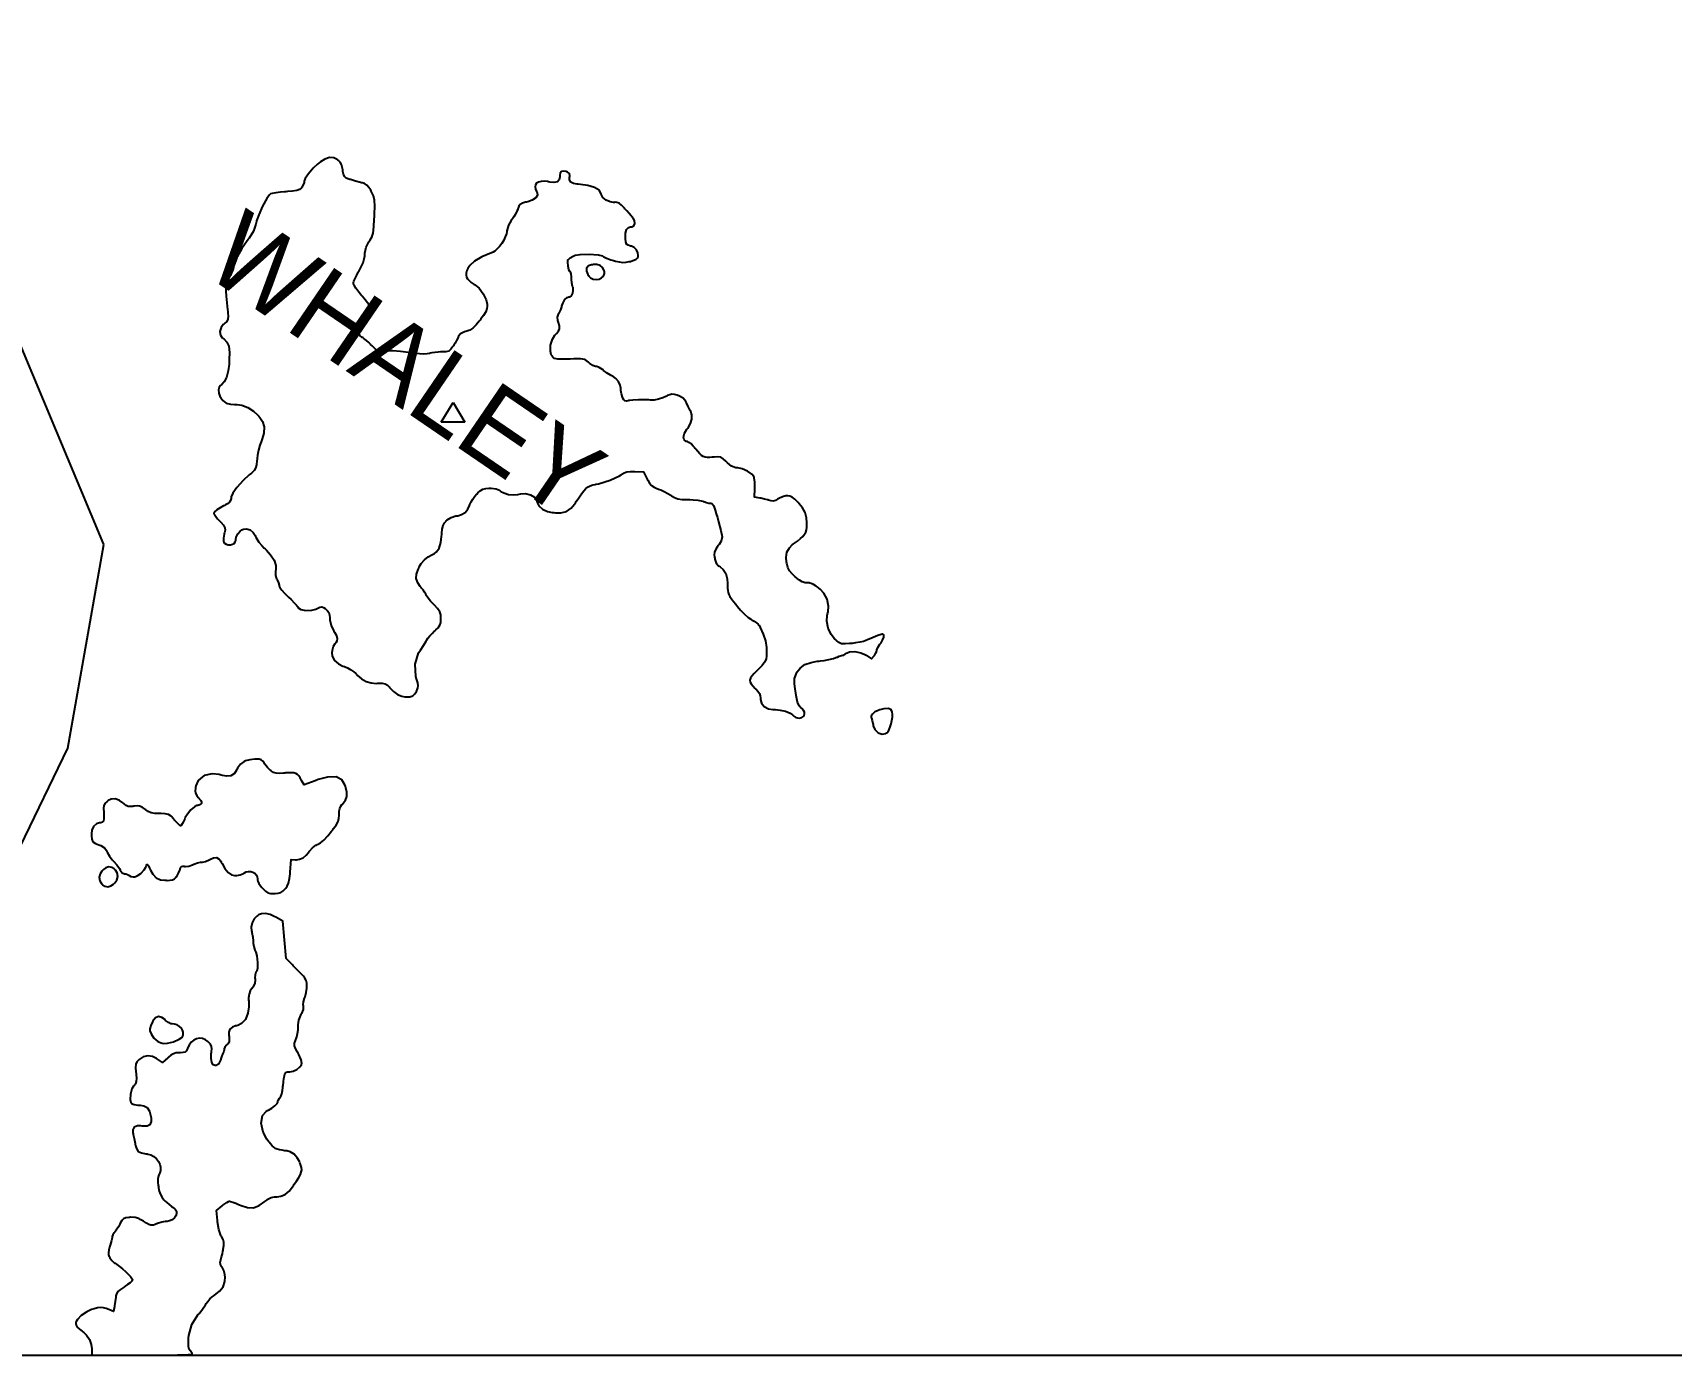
# Model space of a CAD drawing. Extents: x 0 to 24000, y 0 to 24000.
# Drawn here: x 10488 to 14907, y 0 to 3566 of the extents above; entities that cross this region are included whole.
import ezdxf

# ---------------------------------------------------------------- set-up
doc = ezdxf.new("R2010")
doc.units = 0
for name, color, linetype in [('01A-WaterbodyTidal', 7, 'Continuous'), ('01B-LandmassTidal', 7, 'Continuous'), ('06B-FeaturesSummit', 7, 'Continuous'), ('07-BoundaryRegional', 7, 'Continuous'), ('xx-NamesAreaXXX', 7, 'Continuous')]:
    doc.layers.add(name, color=color, linetype=linetype)

msp = doc.modelspace()

# ---------------------------------------------------------------- linework, layer by layer
at = {"layer": '01A-WaterbodyTidal'}
msp.add_lwpolyline([(0, 0), (24000, 0), (24000, 24000), (0, 24000)], close=True, dxfattribs=at)
at = {"layer": '01B-LandmassTidal'}
for points in [[(11260.6, 3214.6), (11256.5, 3211.3), (11244.9, 3200.2), (11231.9, 3185.7), (11223.1, 3172.8), (11219.9, 3165.7), (11219.9, 3163.3), (11219.9, 3161.5), (11217.8, 3156), (11213.8, 3148.9), (11212.8, 3147.6), (11211.7, 3146.3), (11207.7, 3143), (11200.6, 3140.1), (11189.1, 3138.3), (11175.1, 3137.3), (11170.5, 3137), (11167, 3136.8), (11156.4, 3135.9), (11143.8, 3134.3), (11134.2, 3132.4), (11129.8, 3131), (11128.9, 3130.4), (11126.3, 3128.6), (11119.3, 3118.8), (11108, 3098.5), (11097.6, 3075), (11092.1, 3059), (11090.9, 3053.5), (11090.1, 3049.8), (11083.2, 3031.1), (11071.9, 3012), (11069, 3008.1), (11064.7, 3002.1), (11052.4, 2983.8), (11039.3, 2961.9), (11031.2, 2945.1), (11029, 2937.6), (11029.7, 2936.3), (11030, 2935.8), (11029.6, 2933), (11027.8, 2926.8), (11024.4, 2918.5), (11021.1, 2911.5), (11020, 2909.3), (11018.8, 2907.2), (11015.6, 2901), (11012.4, 2893.9), (11010.3, 2887), (11009.3, 2879), (11009.3, 2868.8), (11010.1, 2855.3), (11011.9, 2837.5), (11013.8, 2819.9), (11014.4, 2814), (11014.8, 2810.8), (11015.4, 2801.4), (11014.6, 2793.4), (11011.3, 2787.5), (11006.4, 2782.6), (11004.7, 2781), (11002.2, 2778.8), (10996.1, 2770.7), (10992.7, 2760.2), (10994.5, 2750.3), (10999.4, 2743.2), (11001.5, 2741.5), (11004.3, 2739.3), (11011.6, 2731.7), (11017.1, 2720.2), (11018.9, 2703.5), (11018.4, 2684.6), (11018, 2678.3), (11017.6, 2672.2), (11015.4, 2653.8), (11011.2, 2636.4), (11004.9, 2624.3), (10998.2, 2617.4), (10995.7, 2615.6), (10994.2, 2614.6), (10990.7, 2610.1), (10988.8, 2602.9), (10990.1, 2594.1), (10993.2, 2586), (10994.5, 2583.5), (10995.8, 2580.9), (11001.2, 2573.7), (11009.9, 2567.3), (11021.2, 2563.8), (11032, 2563), (11035.6, 2563.1), (11039.7, 2563.2), (11051.9, 2561.5), (11068.1, 2555.5), (11083.7, 2545.5), (11094.7, 2535.5), (11098, 2531.7), (11100.8, 2528.4), (11108, 2517.3), (11112.5, 2502.7), (11111.4, 2486.1), (11107, 2470.5), (11105, 2465.5), (11103.9, 2462.6), (11101, 2453.8), (11097.5, 2440.3), (11094.8, 2426.8), (11093.5, 2417.9), (11093.3, 2414.9), (11092.9, 2411.4), (11091.7, 2401), (11089.3, 2391.8), (11085, 2385.1), (11079.8, 2380), (11078, 2378.4), (11072.1, 2373.5), (11055.3, 2358), (11038.4, 2339.7), (11027.7, 2324), (11023.5, 2314.4), (11023.1, 2311), (11023, 2309.5), (11021.8, 2304.9), (11018.9, 2300), (11013.7, 2295.8), (11007.8, 2292.4), (11005.8, 2291.4), (11002.7, 2289.9), (10993.5, 2284.9), (10984.4, 2279), (10978.7, 2273.8), (10976.8, 2270.5), (10976.8, 2269.4), (10976.8, 2268.8), (10978.1, 2266.6), (10981.7, 2261.7), (10986.9, 2255.3), (10991.6, 2250), (10993.3, 2248.3), (10995.6, 2245.8), (11002.3, 2238), (11006.6, 2231), (11007.1, 2224.4), (11005.4, 2217.6), (11004.7, 2215.4), (11004.1, 2213.3), (11002.3, 2202.8), (11002.4, 2194.7), (11002.7, 2193.8), (11003.2, 2192.6), (11005.7, 2189.3), (11010.1, 2186.4), (11015.5, 2185), (11021.2, 2185), (11026.6, 2186.4), (11031.2, 2189), (11034.5, 2192.8), (11035.6, 2196.5), (11035.6, 2197.7), (11035.6, 2199.8), (11037.1, 2205.9), (11041.3, 2214.2), (11047.2, 2221.5), (11052.2, 2225.5), (11054.1, 2226.3), (11056.4, 2227.4), (11064.5, 2228.4), (11074.5, 2225.6), (11083.1, 2218.5), (11088, 2210.4), (11088.9, 2207.5), (11089.5, 2205.8), (11092.3, 2200.8), (11098.2, 2192.3), (11106, 2183.2), (11112.5, 2176.3), (11114.8, 2174.2), (11118.8, 2170.5), (11129.7, 2158.4), (11139.2, 2143.6), (11143.6, 2129.1), (11143.7, 2117.8), (11143, 2114.2), (11142.7, 2112.1), (11142.8, 2102.1), (11145.9, 2093.1), (11147, 2091.5), (11147.8, 2090.2), (11151.4, 2082.6), (11153.2, 2076.6), (11153.2, 2074.6), (11153.2, 2073.5), (11155, 2070), (11159.9, 2063.1), (11167.1, 2054.8), (11173.7, 2048.1), (11176, 2046), (11178.3, 2043.8), (11185.1, 2037.2), (11193.3, 2028.9), (11199.6, 2022), (11202.4, 2018.5), (11203, 2017.4), (11204.2, 2015.3), (11211.2, 2011), (11225, 2008), (11240.7, 2008.6), (11251.8, 2011.4), (11255.2, 2013.1), (11257, 2014), (11262.5, 2016.6), (11267.6, 2017.6), (11272.3, 2016.1), (11276.8, 2013), (11278.3, 2011.9), (11279.7, 2010.9), (11283.4, 2007.4), (11286.7, 2002.2), (11288.7, 1995.2), (11289.5, 1988), (11289.7, 1985.6), (11289.9, 1982.8), (11293.2, 1967.9), (11299.2, 1954.2), (11300.6, 1951.9), (11302.4, 1949.2), (11307, 1940.5), (11309.6, 1932.1), (11308.5, 1925.3), (11305.2, 1920.4), (11303.8, 1919), (11302.9, 1918.2), (11298.8, 1910.5), (11295.9, 1900.3), (11295.6, 1898.2), (11295.1, 1894.9), (11296.1, 1884.7), (11301.9, 1873.2), (11312.8, 1863.8), (11324.7, 1858), (11328.9, 1856.7), (11331.1, 1855.9), (11337.5, 1852.9), (11346.3, 1847.9), (11354.5, 1842.2), (11359.8, 1837.9), (11361.4, 1836.3), (11364.5, 1833), (11374.6, 1823.9), (11387.1, 1816.3), (11401.1, 1812.5), (11414, 1811.5), (11418.3, 1811.6), (11421.3, 1811.7), (11430.7, 1811.7), (11438.8, 1810.3), (11444.8, 1806.7), (11449.4, 1801.9), (11450.8, 1800.2), (11453.2, 1797.3), (11461.4, 1789.4), (11472.2, 1781.8), (11483.4, 1777.1), (11492.1, 1775.3), (11495.1, 1775.1), (11497.7, 1775), (11505.6, 1775.5), (11513, 1777.8), (11518.6, 1783), (11522.9, 1789.7), (11524.1, 1792), (11524.9, 1793.7), (11527.1, 1799), (11528.1, 1805.2), (11526.8, 1812.7), (11524.2, 1821), (11523.3, 1823.7), (11521.2, 1830.4), (11519.2, 1863.4), (11528.7, 1893.4), (11532.3, 1898.6), (11533.8, 1900.8), (11542, 1913.3), (11549.1, 1925.1), (11550, 1926.8), (11550.7, 1928.4), (11553.8, 1932.9), (11559.4, 1940), (11566, 1947.2), (11571, 1952), (11572.7, 1953.5), (11575, 1955.4), (11581.6, 1961.5), (11586.5, 1968.1), (11588.7, 1975.4), (11589.2, 1983.1), (11589.2, 1985.6), (11589.2, 1988.2), (11588.6, 1996), (11585.9, 2004.2), (11579.9, 2012.9), (11571.9, 2021.9), (11569.2, 2024.8), (11567.2, 2026.9), (11561.4, 2033.4), (11555.1, 2040.9), (11550.7, 2046.5), (11549.2, 2048.8), (11549.2, 2049.5), (11549.2, 2050.3), (11548.1, 2052.4), (11545.1, 2057.2), (11540.8, 2063.3), (11536.8, 2068.3), (11535.5, 2069.9), (11533, 2072.9), (11526.4, 2082.5), (11522.4, 2093.8), (11523.5, 2106.1), (11527.5, 2118.2), (11529.2, 2122.1), (11530.6, 2125.3), (11535.9, 2134.4), (11544.5, 2144.7), (11555.1, 2153), (11564.7, 2158.3), (11568, 2159.7), (11570.6, 2160.8), (11577.5, 2165.9), (11584.1, 2175.9), (11588.5, 2191.2), (11590.7, 2207.5), (11591.1, 2213), (11591.4, 2216.7), (11592.7, 2227.6), (11595, 2237.4), (11598.7, 2244.4), (11602.9, 2249.2), (11604.5, 2250.6), (11606.1, 2252.2), (11616.8, 2258.7), (11629.1, 2262.8), (11631.5, 2263.2), (11634.9, 2263.6), (11644.8, 2266.4), (11654.8, 2272.3), (11662.1, 2281.3), (11666.3, 2290.6), (11667.2, 2293.8), (11667.8, 2295.6), (11670.3, 2300.7), (11674.9, 2308.4), (11680.5, 2316.1), (11684.8, 2321.2), (11686.4, 2322.8), (11688.4, 2324.8), (11694.8, 2330.5), (11702.1, 2334.9), (11710.2, 2337), (11718.5, 2337.6), (11721.3, 2337.7), (11724.7, 2337.8), (11738.1, 2336.3), (11747.4, 2332.2), (11748.7, 2331), (11750.9, 2329.1), (11758.8, 2324.8), (11771.7, 2320.8), (11786, 2319.6), (11796.9, 2320.4), (11800.5, 2321.2), (11804.4, 2322.2), (11816.8, 2323), (11830.6, 2320.2), (11841.1, 2313.2), (11846.6, 2305.3), (11847.5, 2302.4), (11848.5, 2299.2), (11853.5, 2290.3), (11862.8, 2281.4), (11876.1, 2275.3), (11889.3, 2272.3), (11893.8, 2271.8), (11898.5, 2271.3), (11912.8, 2271.4), (11927.9, 2275.1), (11940.5, 2284), (11949.3, 2294.6), (11951.8, 2298.5), (11954, 2301.8), (11960.6, 2311.9), (11968, 2322.5), (11974.3, 2330.6), (11980.2, 2336.6), (11985.9, 2341), (11992, 2344.1), (11998.9, 2346.4), (12005, 2347.9), (12007.1, 2348.3), (12014.3, 2349.7), (12045.3, 2358.9), (12070.5, 2371.1), (12074.9, 2374.1), (12076.9, 2375.5), (12083.1, 2379.1), (12090.9, 2382), (12099.9, 2383.1), (12109.1, 2382.9), (12112.1, 2382.8), (12135.3, 2381.6), (12145.5, 2362), (12146.8, 2359.3), (12151.4, 2351.6), (12157.1, 2344.8), (12164.2, 2340.1), (12171.6, 2337), (12174.1, 2336.1), (12176.2, 2335.4), (12182.3, 2332.9), (12191.6, 2328.5), (12200.9, 2323.4), (12207, 2319.8), (12209, 2318.5), (12211.3, 2316.8), (12218.8, 2312.4), (12227.9, 2309), (12239.5, 2307.4), (12252.4, 2307.1), (12256.8, 2307.1), (12260, 2307.1), (12269.8, 2306.7), (12281.7, 2305.6), (12291, 2304), (12295.6, 2302.7), (12296.8, 2302), (12297.9, 2301.4), (12305.2, 2298.8), (12311.2, 2297.3), (12313.2, 2297.3), (12314.1, 2297.3), (12316.7, 2297.2), (12319.5, 2296.4), (12321.8, 2294.7), (12324, 2291.4), (12326.2, 2286.3), (12328.7, 2278.8), (12331.8, 2268.5), (12334.6, 2258.3), (12335.6, 2254.9), (12337.9, 2247.2), (12344.4, 2223.8), (12347.4, 2206.1), (12344.9, 2194.8), (12339.2, 2185.7), (12337.2, 2182.8), (12335.4, 2180.4), (12330.7, 2172.9), (12327.2, 2165.2), (12326.3, 2158), (12327, 2151.3), (12327.4, 2149.1), (12327.8, 2146.5), (12331.7, 2135.6), (12337.9, 2128.1), (12339.5, 2127.2), (12342.3, 2125.3), (12350, 2118.3), (12357.1, 2107.4), (12361, 2093.7), (12362.2, 2080.6), (12362.2, 2076.2), (12362.3, 2074.2), (12362.4, 2068.3), (12363, 2061.9), (12364, 2056.4), (12365.8, 2051.2), (12368.7, 2045.9), (12372.9, 2039.6), (12378.6, 2032), (12384.3, 2024.9), (12386.2, 2022.5), (12388.8, 2019.1), (12397.1, 2009.2), (12408, 1998), (12418.1, 1989.2), (12424.6, 1984.6), (12426.9, 1983.3), (12428.7, 1982.3), (12434, 1979.2), (12440.2, 1974.9), (12444.9, 1971), (12446.9, 1968.8), (12447.3, 1968), (12450.2, 1962.2), (12458.4, 1944.4), (12464.7, 1925.9), (12467.3, 1908.2), (12467.5, 1892.2), (12467.3, 1886.8), (12467.2, 1884.5), (12466.1, 1877.4), (12462.6, 1869.2), (12455.5, 1860), (12446.2, 1850.4), (12443, 1847.2), (12440.8, 1845.1), (12434.2, 1838.4), (12427.9, 1831.2), (12423.9, 1825.2), (12422.2, 1819.9), (12422.8, 1815), (12425.7, 1809.8), (12430.8, 1804), (12436.1, 1798.8), (12437.9, 1797.1), (12439.5, 1795.5), (12444.1, 1790.5), (12448.1, 1784.4), (12450.2, 1778.1), (12450.8, 1772.6), (12450.8, 1770.8), (12450.8, 1767.7), (12453.4, 1758.3), (12460.9, 1748.8), (12472.5, 1742.7), (12483.9, 1740.6), (12487.7, 1740.6), (12491.8, 1740.6), (12504, 1739.5), (12518.7, 1736.3), (12530.7, 1731.4), (12537.3, 1726.9), (12539.1, 1724.9), (12540.6, 1723.2), (12546.7, 1719.2), (12555.1, 1717.3), (12562.8, 1719.2), (12567.6, 1723.2), (12568.5, 1724.9), (12569, 1726), (12570.1, 1729.4), (12569.8, 1733.5), (12567.1, 1737.9), (12563.2, 1742.4), (12561.8, 1743.7), (12560.1, 1745.4), (12555.5, 1750.9), (12551.2, 1760.7), (12547.4, 1778.9), (12543.7, 1803.1), (12542.6, 1811.2), (12542.3, 1813.4), (12543, 1824.9), (12546.8, 1836.4), (12548.1, 1838.6), (12550.1, 1842.3), (12557.8, 1852.4), (12570.5, 1862), (12587.3, 1868.1), (12604, 1871), (12609.6, 1871.5), (12612.8, 1871.9), (12622.4, 1873.3), (12635.6, 1875.8), (12647.6, 1878.7), (12654.5, 1880.8), (12656.7, 1881.7), (12658.3, 1882.5), (12663.6, 1884.6), (12669.2, 1886.6), (12672.9, 1887.5), (12674.3, 1887.3), (12674.3, 1887.2), (12674.3, 1887.2), (12676.1, 1887.6), (12679.7, 1890.4), (12680.6, 1891.1), (12682.5, 1893.1), (12690.9, 1896.5), (12705.4, 1897.4), (12721.3, 1894.2), (12732.6, 1889.5), (12735.8, 1887.2), (12750.8, 1877.4), (12757.4, 1885.7), (12758.4, 1886.8), (12762.4, 1893.5), (12764.5, 1898.5), (12764.5, 1900.2), (12764.5, 1902.1), (12767.3, 1907.9), (12772.9, 1916.8), (12774.3, 1918.6), (12776, 1920.8), (12780.3, 1928.1), (12783.5, 1936.4), (12783.6, 1942.2), (12781, 1944.5), (12780.2, 1944.5), (12779.1, 1944.5), (12776, 1943.6), (12767.9, 1940.7), (12754.7, 1935.2), (12740, 1928.9), (12735.1, 1926.8), (12733.5, 1926), (12728.4, 1924.5), (12718.6, 1922.3), (12707.1, 1920.4), (12698.1, 1919.3), (12695.1, 1919), (12691.1, 1918.6), (12679.1, 1917.9), (12669.2, 1918.5), (12662, 1921.8), (12655.9, 1926.7), (12653.9, 1928.4), (12650.4, 1931.5), (12641.5, 1942.9), (12633.5, 1960.4), (12630.2, 1979.5), (12630.9, 1994.2), (12632, 1999), (12633.1, 2003.9), (12634.2, 2019.5), (12630.9, 2038.1), (12622.2, 2054.4), (12612, 2065.4), (12608.1, 2068.4), (12606.3, 2069.7), (12600.8, 2073.6), (12593.6, 2077.9), (12587.2, 2080.8), (12583.7, 2082), (12582.6, 2082.1), (12579.9, 2082.1), (12571.8, 2082.9), (12563.4, 2085.2), (12555.8, 2089.4), (12549.6, 2094.4), (12547.7, 2096.2), (12544.8, 2098.7), (12536.5, 2106.7), (12529.5, 2115.2), (12525.1, 2123.8), (12522.5, 2132.2), (12521.8, 2135), (12520.9, 2138.8), (12519.9, 2150.8), (12522.3, 2164.9), (12529, 2177.3), (12536.8, 2185.4), (12539.8, 2187.5), (12542.5, 2189.4), (12550.5, 2195.2), (12558.9, 2201.9), (12565.3, 2207.8), (12570, 2213.4), (12573.1, 2219), (12575, 2225.1), (12576, 2232), (12576.3, 2238), (12576.3, 2240), (12576.3, 2244.6), (12575.4, 2258), (12571.8, 2272), (12564.5, 2284.8), (12555.6, 2295.8), (12552.4, 2299.3), (12550.3, 2301.5), (12543.7, 2308), (12536.6, 2313.4), (12530, 2316.1), (12524.4, 2316.9), (12522.6, 2316.9), (12519.5, 2316.9), (12510.2, 2314.6), (12500.1, 2310.1), (12498.7, 2309.1), (12497, 2307.9), (12491.8, 2304.8), (12485.6, 2303), (12478.9, 2303.6), (12472.5, 2305.5), (12470.5, 2306.3), (12469.7, 2306.6), (12462, 2308.5), (12451.7, 2310.6), (12449.7, 2311), (12434.8, 2313.4), (12435.5, 2335.7), (12435.7, 2338.8), (12435.3, 2354), (12434, 2365.8), (12433.6, 2367.1), (12432.8, 2369.4), (12427.3, 2375.2), (12415.7, 2383.2), (12401.2, 2389.7), (12390.2, 2392.6), (12386.5, 2392.9), (12384.2, 2393), (12373.1, 2397), (12361.7, 2406), (12359.1, 2408.6), (12357.1, 2410.8), (12350.7, 2417.3), (12344, 2421.5), (12335.7, 2422.5), (12325.9, 2421.6), (12322.6, 2421.2), (12320.5, 2421), (12314.1, 2420.5), (12307.3, 2420.4), (12301.6, 2421.1), (12296.7, 2422.8), (12292.1, 2425.8), (12287.3, 2430.3), (12281.9, 2436.5), (12276.8, 2442.6), (12275.2, 2444.7), (12273.9, 2446.4), (12269.7, 2451.3), (12263.6, 2457), (12257.7, 2461.3), (12254.1, 2463.2), (12252.9, 2463.5), (12250.9, 2464), (12245.5, 2467.9), (12243.3, 2475.5), (12246.4, 2486.2), (12252.4, 2496.4), (12254.8, 2499.6), (12257, 2502.5), (12262.2, 2511.9), (12265.8, 2523.8), (12265.5, 2535.5), (12262.9, 2544.6), (12261.5, 2547.4), (12260.7, 2548.9), (12256, 2558.4), (12251.3, 2568.2), (12250.5, 2569.8), (12249.5, 2571.8), (12242.1, 2580.2), (12231, 2586.4), (12228.2, 2587.4), (12225.9, 2588.2), (12218.9, 2590.3), (12212.3, 2591.1), (12206.2, 2589.8), (12200.6, 2587.2), (12198.8, 2586.2), (12196, 2584.7), (12187.4, 2581), (12175.7, 2577.3), (12164.3, 2575.4), (12156.6, 2575), (12154.1, 2575.2), (12150.1, 2575.6), (12138.3, 2576), (12121.8, 2576.1), (12106.9, 2575.3), (12098.4, 2574.3), (12095.7, 2573.7), (12094.1, 2573.3), (12089.4, 2572.6), (12085.1, 2573.3), (12082, 2576.2), (12079.8, 2580.1), (12079.2, 2581.5), (12078.5, 2582.9), (12075.8, 2592.3), (12074.5, 2601.3), (12074.5, 2604.3), (12074.5, 2607.1), (12072.9, 2615.4), (12068.2, 2625.3), (12060.4, 2633.7), (12052.6, 2639.3), (12049.8, 2640.7), (12048, 2641.6), (12037.6, 2648), (12027.7, 2655.1), (12026.3, 2656.4), (12024.7, 2657.7), (12016.2, 2663), (12009.9, 2665.8), (12007.9, 2665.8), (12005.6, 2665.8), (11999, 2668.9), (11989.6, 2674.9), (11987.9, 2676.4), (11986.8, 2677.3), (11983.7, 2679.9), (11979.9, 2682.5), (11976, 2684.3), (11971.4, 2685.5), (11965.5, 2686.1), (11957.9, 2686.3), (11947.8, 2686.2), (11938.1, 2685.9), (11934.9, 2685.8), (11931.7, 2685.7), (11922, 2685.6), (11912.2, 2685.5), (11904.8, 2685.7), (11899.5, 2686.3), (11895.7, 2687.3), (11892.9, 2689), (11890.8, 2691.3), (11889.2, 2693.6), (11888.7, 2694.4), (11886.8, 2697.2), (11884.2, 2707.4), (11884.8, 2723.3), (11889.8, 2739.4), (11896.1, 2750), (11898.9, 2752.8), (11900.7, 2754.8), (11905.9, 2760.9), (11909.1, 2767.8), (11908.8, 2775.8), (11906.5, 2784.2), (11905.5, 2786.9), (11904.6, 2789.4), (11903.3, 2798.6), (11906.2, 2806.6), (11907.5, 2808.5), (11908.3, 2809.8), (11912.2, 2818.2), (11915, 2827), (11915.3, 2828.5), (11915.8, 2830.9), (11918.5, 2837.8), (11923.6, 2846), (11929.9, 2851.8), (11934.5, 2854), (11936.1, 2854), (11937.4, 2854), (11941.1, 2856.6), (11944.7, 2863.2), (11946.1, 2871.8), (11945.5, 2878.6), (11944.8, 2880.6), (11944.2, 2881.9), (11942.2, 2891.6), (11941.2, 2901.6), (11941.2, 2904.9), (11941.2, 2907.7), (11940.2, 2916), (11938.2, 2921.2), (11937.7, 2921.4), (11936.6, 2921.8), (11934.5, 2926.5), (11932.2, 2936.5), (11931.3, 2947.1), (11931.7, 2952.8), (11932.6, 2953.9), (11933, 2954.5), (11938.1, 2958.6), (11945.8, 2963.3), (11947.5, 2964.1), (11951, 2966), (11964.5, 2968.1), (11989.1, 2968.9), (12012.8, 2966.7), (12025, 2963.9), (12027.5, 2961.8), (12028.2, 2961.2), (12031.5, 2959.6), (12038.5, 2956.7), (12047.3, 2953.7), (12054.4, 2951.5), (12056.9, 2950.8), (12060, 2949.9), (12069.7, 2947.7), (12079.6, 2946.4), (12088.9, 2946.9), (12097.2, 2948.6), (12100, 2949.2), (12102.4, 2949.9), (12109.4, 2952.1), (12115.7, 2955.1), (12119.3, 2958.6), (12120.7, 2961.9), (12120.8, 2963), (12121.1, 2965.2), (12120.5, 2972.2), (12116.8, 2980.2), (12110.1, 2986.5), (12103.2, 2989.8), (12100.8, 2990.4), (12099, 2990.9), (12093.8, 2992.7), (12089.9, 2995.9), (12088, 3001.9), (12087.2, 3009.8), (12087, 3012.3), (12086.8, 3015.6), (12087.3, 3025.4), (12089.8, 3034.8), (12094.8, 3040.3), (12100.4, 3042.2), (12102.3, 3042.2), (12104, 3042.2), (12109, 3044.7), (12112.1, 3051), (12111.3, 3059.2), (12107.9, 3065.6), (12106.3, 3067.2), (12105.2, 3068.3), (12102, 3071.7), (12096.4, 3077.9), (12090.1, 3085.1), (12085.4, 3090.5), (12083.9, 3092.3), (12082, 3094.5), (12076, 3100.9), (12069.7, 3105.9), (12063.8, 3108.2), (12058.9, 3108.5), (12057.3, 3108.4), (12054.4, 3108.1), (12045.8, 3109.5), (12034.8, 3114.3), (12026, 3121.8), (12021.8, 3128.4), (12021.2, 3130.8), (12020.5, 3133.5), (12015.5, 3141.1), (12003.7, 3148.8), (11985.2, 3154.1), (11965.8, 3156.9), (11959.2, 3157.4), (11956.1, 3157.7), (11946.5, 3159.2), (11939.1, 3162.8), (11935.9, 3168.7), (11936.1, 3175.6), (11936.5, 3177.8), (11936.8, 3179.6), (11935.9, 3185.9), (11930.8, 3190.1), (11929.1, 3190.7), (11927, 3191.5), (11920.4, 3192.7), (11914.4, 3191.5), (11911, 3187.1), (11909.8, 3181.3), (11909.8, 3179.4), (11909.8, 3176.8), (11908.3, 3169.3), (11903.2, 3163.6), (11893.6, 3161.8), (11882.5, 3163), (11878.9, 3163.7), (11876.2, 3164.2), (11868.3, 3165.1), (11859.4, 3164.9), (11852.3, 3163.2), (11847.2, 3160.2), (11844, 3155.8), (11843, 3150.3), (11844.1, 3143.6), (11846.5, 3137.7), (11847.5, 3135.8), (11848.4, 3134.1), (11849.1, 3127.8), (11844.9, 3120.6), (11835.1, 3114.4), (11823.6, 3110.2), (11819.7, 3109.2), (11817, 3108.5), (11809.2, 3106.1), (11802.8, 3102.8), (11799.1, 3098), (11797.1, 3092.6), (11796.6, 3090.8), (11796.1, 3089.1), (11794.2, 3084.3), (11790.3, 3076.7), (11785.5, 3068.9), (11781.8, 3063.5), (11780.5, 3061.7), (11778.5, 3059.3), (11771.2, 3046.5), (11767.4, 3033.9), (11767.2, 3031.6), (11767, 3029.6), (11765.7, 3023.7), (11762.6, 3015.2), (11758.3, 3006.4), (11753, 2997.7), (11747, 2989.7), (11740.7, 2982.7), (11734.2, 2977.1), (11729.6, 2974.2), (11727.9, 2973.5), (11720.8, 2970.7), (11699.8, 2961.3), (11679.9, 2949.9), (11667.1, 2938.5), (11661.3, 2929.7), (11660.1, 2926.5), (11659.4, 2924.4), (11657.5, 2917.8), (11656.8, 2911.9), (11658.3, 2906.8), (11661.1, 2902.4), (11662.1, 2901), (11663.1, 2899.6), (11670.4, 2892.6), (11678.6, 2886.8), (11680.1, 2886.1), (11683.4, 2884.5), (11691.8, 2876.7), (11702.7, 2862.1), (11710.7, 2845.4), (11713.8, 2833.9), (11713.8, 2830.1), (11713.8, 2828), (11712.9, 2821.9), (11709.8, 2813.5), (11703.9, 2803.7), (11697, 2794), (11694.6, 2790.8), (11692.1, 2787.6), (11684, 2778.1), (11675.3, 2769.6), (11666.6, 2764), (11658.8, 2760.7), (11656.2, 2759.9), (11653, 2758.9), (11641.6, 2753.6), (11636.1, 2747.5), (11635.8, 2746.2), (11635.6, 2745.1), (11634.3, 2741.8), (11631.4, 2735.8), (11627.4, 2728.9), (11624, 2723.6), (11622.9, 2721.9), (11621.2, 2719.4), (11616, 2712.3), (11610.1, 2707.3), (11602.5, 2705.3), (11593.4, 2705), (11590.3, 2705), (11588.1, 2705), (11581.4, 2704.7), (11572.5, 2703.9), (11564.6, 2702.7), (11560.3, 2701.7), (11559, 2701.1), (11557.4, 2700.5), (11552.4, 2699.6), (11543.2, 2699.2), (11531.4, 2699.9), (11520.3, 2701), (11516.6, 2701.5), (11507.6, 2702.7), (11480.4, 2706.2), (11459.5, 2708.1), (11448.3, 2707.6), (11443, 2705.9), (11441.4, 2705), (11439.5, 2704), (11432.8, 2702.7), (11423.6, 2705), (11413, 2712.1), (11403.2, 2721.3), (11400.2, 2724.6), (11398.7, 2726.1), (11394.3, 2730.5), (11388, 2736.1), (11382.3, 2740.8), (11379, 2743.1), (11377.9, 2743.8), (11376.6, 2744.4), (11370.4, 2749.4), (11365.5, 2755.3), (11364.9, 2756.4), (11364.3, 2757.5), (11363.2, 2761.3), (11364.6, 2766.4), (11370, 2773.2), (11377.6, 2780.9), (11380.2, 2783.4), (11384.4, 2787.5), (11395.8, 2801.1), (11400.5, 2816.2), (11394.2, 2832.9), (11381.4, 2849.8), (11376.7, 2855.2), (11374.3, 2857.9), (11367.4, 2866.4), (11359.9, 2876.8), (11355, 2885.1), (11353.2, 2889.1), (11353.2, 2890.4), (11353.2, 2891.7), (11354.3, 2895.6), (11357.5, 2903.2), (11362.1, 2912.5), (11366.2, 2919.8), (11367.7, 2922.2), (11369.5, 2925.2), (11374.4, 2934.4), (11379.2, 2945.3), (11382.2, 2955.9), (11383.6, 2964.4), (11383.8, 2967.3), (11384.1, 2971.2), (11387.7, 2987.7), (11394.7, 3002.1), (11396.7, 3004.9), (11398.4, 3007.2), (11403, 3014.7), (11406.5, 3025.5), (11408.4, 3042.2), (11409.4, 3062.8), (11409.6, 3069.6), (11409.9, 3076.6), (11410.6, 3097.8), (11410, 3114.6), (11407.1, 3126.1), (11402.6, 3135.2), (11401, 3138.2), (11399.6, 3140.8), (11395, 3148.5), (11389.5, 3154.9), (11383.2, 3158.8), (11376.9, 3160.8), (11374.7, 3161.3), (11372.6, 3161.8), (11358.9, 3165.4), (11345.1, 3169.6), (11343, 3170.3), (11340.7, 3171.2), (11333.9, 3174), (11328.7, 3177.9), (11326.1, 3184), (11324.8, 3191.7), (11324.5, 3194.3), (11324.3, 3196.5), (11323, 3203.2), (11320.6, 3210.4), (11317.1, 3216.3), (11313.4, 3220.2), (11312, 3221.3), (11309.5, 3223.5), (11300.6, 3228.4), (11288.8, 3229.7), (11275.8, 3225.2), (11264.2, 3217.6)], [(11998, 2940.2), (11995.2, 2939.9), (11987, 2937), (11981.4, 2931), (11981.3, 2922.4), (11985, 2913.8), (11986.7, 2911.2), (11987.8, 2909.4), (11992.7, 2904.9), (12000, 2901.3), (12007.9, 2900.3), (12015.7, 2901.5), (12022.5, 2904.7), (12027.6, 2909.8), (12030.2, 2916.3), (12030, 2922.3), (12029.4, 2924.1), (12028.8, 2926.3), (12025.2, 2932.5), (12018.6, 2937.9), (12009.5, 2940.5), (12000.9, 2940.6)], [(12768.8, 1738.6), (12766.4, 1737.8), (12759.7, 1734.3), (12753.1, 1728.7), (12749.7, 1722.9), (12749.7, 1718.8), (12750.4, 1717.9), (12750.6, 1717.4), (12752.5, 1711.5), (12754.4, 1702.9), (12754.7, 1701), (12755.3, 1697.4), (12759.6, 1687), (12768.3, 1678), (12779.5, 1674.7), (12789.2, 1676.4), (12791.9, 1677.9), (12792.9, 1678.4), (12795.1, 1681.1), (12798.2, 1686.7), (12801.1, 1694.1), (12803.5, 1702.7), (12805.4, 1711.7), (12806.6, 1720.6), (12806.8, 1728.6), (12806.4, 1733.5), (12806, 1735.1), (12805.6, 1736.8), (12802.2, 1741.3), (12794.9, 1744), (12783.8, 1743.1), (12772.5, 1740)], [(11060.3, 1601.4), (11058.4, 1600.7), (11048.9, 1593.4), (11040.8, 1582.7), (11039.5, 1580.3), (11038, 1577.2), (11031.9, 1568.8), (11022.5, 1562.5), (11010.9, 1561.1), (10999.9, 1563.1), (10996.4, 1564.2), (10990.6, 1566.1), (10971.7, 1567.9), (10950.4, 1562.8), (10934.7, 1549.9), (10927.7, 1535.5), (10927, 1530.5), (10926.8, 1528.4), (10926.4, 1522.1), (10927.4, 1515.4), (10930.4, 1509.2), (10934.6, 1503.6), (10936, 1501.9), (10937.3, 1500.3), (10941.1, 1495.3), (10943.6, 1490.8), (10943.5, 1487.8), (10941.8, 1485.9), (10941.1, 1485.4), (10940.4, 1484.9), (10936.2, 1482.9), (10933.4, 1481.9), (10932.5, 1481.9), (10930.4, 1481.9), (10924.2, 1478.7), (10914.5, 1470.5), (10905.2, 1459.1), (10899.5, 1449.6), (10898, 1446.2), (10897.2, 1444.3), (10894.5, 1438.7), (10891.4, 1432.6), (10888.8, 1428.5), (10887.5, 1427), (10887, 1427), (10886.5, 1427), (10885, 1428.3), (10881.1, 1431.8), (10875.9, 1437.1), (10871.6, 1441.8), (10870.2, 1443.4), (10868.1, 1445.9), (10861.5, 1453), (10854.4, 1458.1), (10845.4, 1460), (10834.6, 1460.3), (10831, 1460.3), (10827.6, 1460.4), (10817.6, 1460.9), (10807.9, 1462.6), (10799.9, 1466), (10793.4, 1470.2), (10791.4, 1471.7), (10789.4, 1473.2), (10783.2, 1477.5), (10776.5, 1480.6), (10769.4, 1481.3), (10762.6, 1480.7), (10760.4, 1480.3), (10758.3, 1479.9), (10751.7, 1479.3), (10745.4, 1479.9), (10740, 1482.5), (10735.5, 1486.1), (10734.2, 1487.4), (10731.6, 1489.8), (10722.6, 1496), (10711.1, 1499.9), (10699.9, 1499.2), (10691.7, 1495.4), (10689.5, 1493.6), (10687.9, 1492.4), (10683.5, 1488.2), (10680.3, 1482.5), (10679.3, 1474.1), (10679.5, 1464.1), (10679.7, 1460.7), (10679.8, 1457.3), (10680.1, 1447.2), (10679.3, 1439.9), (10676.3, 1436.8), (10672.1, 1435.8), (10670.7, 1435.6), (10667.9, 1435.3), (10660.2, 1432.3), (10652.4, 1425.5), (10647.8, 1415.7), (10646.3, 1406.2), (10646.4, 1403.1), (10646.4, 1400.2), (10647.2, 1391.7), (10650.2, 1384.6), (10657, 1379.6), (10666, 1375.9), (10669.1, 1374.8), (10671.9, 1373.9), (10681.9, 1368), (10687.6, 1359.8), (10688.3, 1357.6), (10688.9, 1355.9), (10694.8, 1345.7), (10702.8, 1335.7), (10704.4, 1334.1), (10706, 1332.5), (10714.7, 1322.4), (10721.9, 1311.9), (10722.8, 1310.2), (10723.8, 1308.2), (10729.7, 1301), (10735.4, 1297.6), (10737.3, 1297.6), (10738.9, 1297.6), (10743.6, 1296.5), (10747.2, 1294.3), (10747.5, 1293.7), (10747.8, 1293.2), (10752.4, 1291), (10758.7, 1289.8), (10760.8, 1289.8), (10763.1, 1289.8), (10770, 1292.3), (10779.7, 1299), (10788.5, 1308.5), (10793.5, 1316.3), (10794.5, 1319.2), (10794.9, 1320.1), (10796.2, 1322.7), (10798, 1322.9), (10800.5, 1319.3), (10803.4, 1313.4), (10804.3, 1311.3), (10806, 1307.5), (10812.2, 1296.6), (10821.2, 1287.2), (10832.7, 1282.1), (10844, 1280.4), (10847.8, 1280.4), (10850.4, 1280.3), (10858.2, 1280.5), (10865.4, 1281.8), (10870.7, 1284.6), (10874.3, 1288.1), (10875.3, 1289.4), (10876.4, 1290.8), (10881.6, 1299.4), (10885.2, 1308), (10885.5, 1309.4), (10885.7, 1310.7), (10886.8, 1314.6), (10889, 1317.5), (10892.7, 1318.5), (10897, 1318.2), (10898.4, 1318), (10899.9, 1317.8), (10909.5, 1318.8), (10919.5, 1321.8), (10921.2, 1322.7), (10922.8, 1323.6), (10932.6, 1327.2), (10940.5, 1329), (10943.1, 1329), (10945.7, 1329), (10953.7, 1331.1), (10963.7, 1335.3), (10965.4, 1336.4), (10967.8, 1337.9), (10975.6, 1341.1), (10984.1, 1341.6), (10991.1, 1337.9), (10995.7, 1332), (10996.8, 1329.8), (10999, 1325.4), (11006.3, 1312.7), (11015.3, 1301.6), (11024.6, 1295.5), (11032.6, 1293.7), (11035.2, 1293.7), (11038.4, 1293.7), (11047.7, 1295.5), (11056.5, 1298.8), (11057.6, 1299.6), (11059, 1300.6), (11063.6, 1303), (11069.9, 1304.6), (11076.1, 1304.5), (11081.9, 1302.8), (11086.9, 1299.6), (11090.9, 1295.1), (11093.5, 1289.5), (11094.4, 1284.4), (11094.4, 1282.7), (11094.4, 1281.6), (11095.5, 1278.2), (11098.3, 1272.3), (11102.5, 1265.7), (11106.4, 1260.7), (11107.8, 1259.2), (11109.6, 1257.2), (11115.5, 1251.5), (11122.1, 1247.1), (11129.5, 1245.3), (11137.3, 1245), (11139.9, 1245.1), (11142.3, 1245.2), (11149.7, 1245.8), (11156.9, 1247.6), (11162.9, 1251.3), (11167.5, 1255.7), (11168.9, 1257.2), (11170.5, 1259), (11174.6, 1264.6), (11178.3, 1273.1), (11180.6, 1285), (11182.2, 1298.3), (11182.6, 1302.7), (11185.4, 1336.4), (11196.8, 1336), (11199.4, 1336), (11207.7, 1337.2), (11217.4, 1341.1), (11226, 1347.9), (11232, 1355), (11233.6, 1357.6), (11234.7, 1359.4), (11242.7, 1368.1), (11251.6, 1374.8), (11253.2, 1375.6), (11256, 1376.9), (11264, 1381.5), (11273.5, 1389), (11283.9, 1400.2), (11293.9, 1412.6), (11297.1, 1416.8), (11299.4, 1419.9), (11306.3, 1429.5), (11311.6, 1439.1), (11314.1, 1447.9), (11314.7, 1455.4), (11314.7, 1457.9), (11314.7, 1460.2), (11314.9, 1467), (11316.3, 1474.1), (11319, 1480.1), (11322.2, 1484.5), (11323.4, 1485.8), (11325.6, 1488.2), (11331.5, 1496.2), (11335.4, 1506.6), (11335.4, 1518.4), (11332.8, 1529.6), (11331.6, 1533.2), (11330, 1538), (11321.7, 1551.2), (11306.1, 1559.6), (11282.9, 1558.7), (11258.1, 1551.9), (11250.1, 1548.9), (11219.9, 1537.5), (11213.2, 1549.7), (11212.3, 1551.4), (11209.6, 1556.5), (11206, 1561.8), (11202.2, 1565.7), (11197.9, 1568.4), (11192.6, 1570), (11186.1, 1570.6), (11178.1, 1570.5), (11170.6, 1569.9), (11168.1, 1569.7), (11164.6, 1569.4), (11153.9, 1568.8), (11144.3, 1569.3), (11137.4, 1571.4), (11132.4, 1574.4), (11130.9, 1575.6), (11129.5, 1576.7), (11121.5, 1585), (11114.2, 1594), (11113.2, 1595.6), (11112.3, 1597.2), (11109.1, 1601.7), (11104.6, 1605.3), (11098.5, 1606.9), (11091.9, 1607.3), (11089.7, 1607.3), (11087.4, 1607.2), (11074.1, 1605.4), (11062.1, 1602.2)], [(10676.9, 1307.4), (10674.9, 1305.5), (10670.1, 1298.3), (10667.6, 1288.5), (10669.2, 1278.9), (10673.2, 1272), (10674.9, 1270.2), (10676.6, 1268.5), (10682.7, 1264.4), (10690.5, 1262.8), (10698.8, 1265.4), (10705.8, 1270.3), (10707.9, 1272.1), (10710, 1274), (10715.1, 1281.2), (10717.8, 1290.9), (10715.9, 1300.5), (10711.4, 1307.5), (10709.5, 1309.4), (10707.6, 1311.1), (10701.1, 1315.2), (10693.2, 1316.8), (10685.2, 1314.2), (10678.8, 1309.3)], [(11095.2, 1185.5), (11092.6, 1183.7), (11085.7, 1176.7), (11079.6, 1166), (11077.2, 1154.1), (11077.9, 1144.6), (11078.7, 1141.6), (11079.3, 1139.6), (11081.5, 1127.6), (11082.7, 1117.5), (11082.7, 1114.1), (11082.7, 1111.1), (11084.2, 1101.8), (11087.4, 1091.7), (11088.1, 1090.2), (11089.8, 1087.1), (11092.6, 1076.4), (11094.7, 1059.3), (11094.2, 1043.5), (11092.5, 1035.3), (11090.9, 1033.4), (11090.1, 1032.5), (11087.7, 1025.3), (11087.4, 1016.4), (11087.8, 1014.6), (11088.1, 1012.1), (11087, 1002), (11082, 992.7), (11080.3, 990.7), (11078.7, 988.8), (11075, 982.6), (11071.5, 973.5), (11070.1, 964), (11070.4, 956.9), (11070.9, 954.6), (11071, 954.1), (11071.3, 950.1), (11071.3, 946.1), (11071.3, 944.8), (11071, 939.2), (11068.3, 922.5), (11061.7, 905.5), (11051.6, 894.1), (11041.5, 889), (11038, 888.3), (11035.1, 887.8), (11026.6, 884.9), (11019.7, 879.2), (11016.8, 870.8), (11017.1, 861.9), (11017.6, 858.9), (11017.9, 857.1), (11018.4, 851.3), (11017.9, 845.6), (11015.9, 841.1), (11013.2, 837.9), (11012.1, 837), (11011, 836), (11006.6, 830.4), (11004.3, 825.9), (11004.3, 824.4), (11004.3, 823), (11003.2, 818.8), (11001.2, 813.3), (11000.7, 812.3), (11000.3, 811.4), (10997.2, 804.3), (10994.2, 795.5), (10993.7, 793.9), (10993.2, 791.9), (10989.1, 784.7), (10983.3, 781.1), (10981.9, 780.9), (10980.3, 780.7), (10975, 782.5), (10970.8, 789.3), (10969.1, 800.9), (10969.7, 813), (10970.2, 817), (10970.5, 819.3), (10971.2, 826.2), (10970.5, 832.8), (10967.5, 838.3), (10963.4, 843), (10961.9, 844.4), (10960.2, 846.1), (10954.2, 850.2), (10946.1, 853.6), (10937.8, 854.6), (10929.9, 853.3), (10922.4, 849.7), (10915.6, 844.1), (10909.9, 836.4), (10906.3, 829.3), (10905.5, 826.8), (10904.9, 825.2), (10902.9, 820.7), (10899.4, 817.3), (10893.7, 815.8), (10886.6, 815.4), (10884.3, 815.4), (10882, 815.4), (10875, 814.9), (10867.6, 812.9), (10860.5, 808.8), (10854.4, 803.9), (10852.5, 802.1), (10838.4, 789.2), (10824.7, 798.2), (10821.7, 800.3), (10811.4, 805.2), (10798.5, 807.3), (10786.4, 804.6), (10777.7, 799.3), (10775.3, 797), (10773.7, 795.5), (10769.2, 790.7), (10766.1, 784.5), (10765.6, 775.5), (10766.3, 764.3), (10766.7, 760.5), (10767, 757.1), (10767.6, 746.6), (10767.2, 737.8), (10765.3, 732.1), (10762.6, 728.6), (10761.6, 727.6), (10759.6, 725.8), (10755.8, 717.9), (10752.1, 703.6), (10751.1, 689.3), (10752.3, 681.5), (10753.8, 679.8), (10754.3, 679), (10761.7, 675.9), (10771.6, 674.3), (10774.9, 674.3), (10778.1, 674.3), (10787.8, 672.8), (10796.9, 667.7), (10802.9, 658.3), (10806.1, 647.4), (10806.7, 643.7), (10807.2, 640.3), (10807.6, 629.9), (10804.3, 621.4), (10796.4, 617.6), (10786.4, 617.4), (10783.2, 617.8), (10780, 618.3), (10770.4, 618.1), (10762, 614.7), (10758.2, 607.6), (10758.2, 599.6), (10758.9, 597.1), (10759.3, 595.5), (10761.8, 584.1), (10764.3, 571.2), (10764.7, 568.8), (10765.3, 565.8), (10767.8, 557), (10772.8, 549.7), (10781.8, 545.4), (10792.8, 543.1), (10796.5, 542.6), (10798.9, 542.2), (10806.3, 540), (10814.8, 535.6), (10822, 529.7), (10827.5, 522.7), (10831.3, 514.9), (10833.1, 506.6), (10832.6, 498), (10830.8, 491.6), (10829.8, 489.6), (10829, 488.1), (10827.2, 483.3), (10825.9, 476), (10825.9, 466.8), (10826.7, 457.8), (10827.1, 454.8), (10827.5, 451.6), (10829.3, 442.4), (10832.4, 433), (10837, 425.1), (10842.1, 419), (10843.9, 417.1), (10845.4, 415.7), (10849.9, 411.4), (10856.2, 406), (10862.1, 401.4), (10865.8, 399), (10867.1, 398.3), (10868.6, 397.5), (10872.7, 394), (10875.6, 388.5), (10876, 382.3), (10874.1, 376), (10870.1, 370.1), (10864.5, 365.2), (10857.3, 361.9), (10851.1, 360.7), (10849, 360.7), (10845.7, 360.7), (10835.9, 358.9), (10824.5, 355.3), (10822.8, 354.4), (10821.6, 353.8), (10818.1, 352.2), (10814.2, 350.8), (10810.5, 350.3), (10806.5, 350.9), (10801.6, 352.8), (10795.1, 356.1), (10786.6, 361), (10778.1, 366.1), (10775.3, 367.7), (10774.2, 368.4), (10764.4, 370.9), (10751.9, 371.8), (10749.4, 371.6), (10747, 371.5), (10739.6, 370.5), (10733.2, 368.1), (10728.4, 362.9), (10724.4, 356), (10723.2, 353.6), (10722.2, 351.8), (10719.1, 346.5), (10715, 339.9), (10711.2, 334.4), (10709.1, 331.7), (10708.3, 330.9), (10707.5, 330), (10704.2, 324.8), (10702.4, 320.5), (10702.4, 319.1), (10702.4, 316.6), (10700.6, 309.2), (10697, 296.7), (10696.1, 294), (10695.4, 291.5), (10693.2, 283.9), (10692.1, 276.5), (10692.8, 270.4), (10694.6, 265.7), (10695.4, 264.2), (10696, 262.7), (10701.5, 255.1), (10707.9, 249.2), (10709.1, 248.5), (10710.6, 247.8), (10714.9, 245), (10722.2, 239.6), (10730.2, 233), (10738.2, 225.7), (10745.5, 218.4), (10751.6, 211.8), (10755.8, 206.5), (10757.3, 203.9), (10757.3, 203.1), (10757.3, 202.3), (10755.6, 200.1), (10750.9, 195.6), (10744.1, 190.3), (10737.8, 186), (10735.7, 184.7), (10733, 183), (10724.9, 177.6), (10718.1, 171.7), (10714.2, 165.6), (10712.5, 160.2), (10712.2, 158.4), (10711.9, 156.5), (10710.2, 145.1), (10708.6, 133.6), (10708.3, 131.7), (10705.9, 118), (10688.7, 124.7), (10686.2, 125.6), (10678.6, 128), (10670.9, 129), (10662.4, 127.8), (10653.6, 125.2), (10650.6, 124.3), (10646.4, 122.9), (10634, 117), (10619.1, 107.1), (10608.5, 96.5), (10604.4, 89.4), (10604.4, 87), (10604.4, 85.5), (10605.2, 81), (10608.1, 75.7), (10614, 70.1), (10621.1, 64.8), (10623.6, 63.1), (10626.3, 61.2), (10633.6, 53.8), (10641.1, 42.1), (10645.9, 28.6), (10647.5, 17.4), (10647.5, 13.7), (10647.5, 0), (10782.8, 0), (10795.9, 0), (10835.3, 0.3), (10878.3, 1), (10907.4, 2), (10918, 2.9), (10918, 3.1), (10918, 4.3), (10916.3, 7.7), (10912.9, 13), (10912.1, 14.1), (10911.3, 15.2), (10909.6, 18.9), (10908.2, 25.4), (10907.9, 34.6), (10908.4, 43.9), (10908.6, 47), (10909.2, 53.5), (10917.7, 83.1), (10933.4, 108.5), (10937.6, 112.9), (10938.8, 114.2), (10946.3, 124), (10954, 135.7), (10955.3, 138), (10956.3, 139.8), (10960, 144.8), (10966, 151.6), (10972.5, 157.7), (10977.1, 161.3), (10978.8, 162.3), (10982.4, 164.3), (10992.1, 172.3), (11001.4, 184.8), (11006.3, 199.1), (11007.1, 211), (11006.6, 214.8), (11006.3, 217.2), (11003.2, 228.6), (10998.8, 237.1), (10998, 238), (10997, 238.9), (10994.2, 244.8), (10994.1, 251.2), (10994.5, 252.5), (10994.9, 253.6), (10995.9, 257.5), (10997.7, 265), (10999.6, 273.8), (11001, 280.7), (11001.5, 283), (11002.1, 286.2), (11003.6, 295.7), (11003.8, 304.5), (11001.7, 312), (10998.4, 318.6), (10997.2, 320.7), (10995.9, 323), (10990.4, 339.3), (10986.6, 359.2), (10986.2, 363.4), (10983.5, 390.5), (10999.5, 403), (11001.1, 404.3), (11005.9, 408), (11011.6, 411.9), (11016, 414.6), (11017.8, 415.6), (11018.4, 415.6), (11019.2, 415.6), (11021.6, 414.8), (11027.8, 412.7), (11036, 409.6), (11043.1, 406.7), (11045.4, 405.8), (11050.7, 403.6), (11067.3, 398.2), (11083.6, 397.2), (11099.3, 403.6), (11114.3, 414.4), (11119.1, 418.3), (11120.8, 419.7), (11130.9, 424.9), (11140.3, 427.3), (11143.4, 427.3), (11147, 427.3), (11157.6, 428.6), (11169, 433.3), (11179.7, 442.7), (11188.9, 454), (11191.7, 457.9), (11193.7, 460.8), (11199.6, 469.5), (11205.7, 479), (11209.9, 486.9), (11212.5, 493.7), (11213.5, 499.8), (11213.2, 505.7), (11211.6, 511.8), (11209.6, 517), (11208.9, 518.7), (11207.3, 522.2), (11201.3, 532.5), (11193, 542.1), (11182.9, 548.2), (11173.6, 550.8), (11170.5, 551.2), (11168.1, 551.5), (11160.9, 552.6), (11153.3, 554), (11147.3, 555.6), (11142.3, 557.7), (11138, 560.6), (11133.9, 564.5), (11129.4, 569.6), (11125.5, 574.6), (11124.2, 576.3), (11119.8, 582.1), (11109.5, 601.7), (11104, 625.8), (11108, 645.9), (11117.4, 657.3), (11121.5, 659.4), (11124.3, 660.8), (11132.6, 665.7), (11141.4, 672.3), (11147.2, 678.7), (11149.3, 682.7), (11149.3, 684.1), (11149.3, 685.3), (11150.9, 688.9), (11154, 692.9), (11154.8, 693.5), (11155.7, 694.2), (11157.4, 697.4), (11159.7, 704.4), (11161.6, 713.7), (11162.7, 721.8), (11163, 724.5), (11163.3, 727.6), (11164.3, 736.8), (11165.5, 746.3), (11166.8, 753.3), (11168.3, 758.3), (11170.1, 761.5), (11172.4, 763.4), (11175.4, 764.3), (11178.2, 764.5), (11179.1, 764.5), (11181.9, 764.5), (11190.2, 766.2), (11200.7, 770.8), (11208.9, 777.4), (11212.7, 782.8), (11213.2, 784.8), (11213.6, 786.2), (11212, 796.5), (11205.8, 810.8), (11203.8, 814.2), (11202.1, 817.3), (11197, 826.6), (11194.1, 834.6), (11194.6, 841.7), (11197, 848.8), (11197.9, 851.1), (11198.7, 852.9), (11200.4, 858.5), (11202.4, 867.7), (11203.7, 877.2), (11204.2, 883.8), (11204.2, 886), (11204.2, 890.5), (11206.2, 903.8), (11211.1, 917), (11212.4, 919.3), (11213.8, 921.6), (11218, 932.1), (11218.7, 941.3), (11218.3, 942.8), (11217.9, 944.3), (11218.2, 953.2), (11221, 962.6), (11221.8, 964.4), (11222.6, 966), (11225.9, 977.8), (11227.7, 989.8), (11227.7, 993.8), (11227.7, 996.2), (11227.2, 1003.2), (11225.5, 1010.6), (11222.3, 1016.8), (11218.5, 1021.7), (11217.1, 1023.2), (11215.7, 1024.6), (11211.4, 1028.8), (11204.2, 1036.1), (11196.4, 1044.2), (11190.8, 1050.2), (11188.9, 1052.2), (11171.3, 1069.8), (11167.4, 1120), (11163, 1170.2), (11143.4, 1180.8), (11139.7, 1182.8), (11128.1, 1187.9), (11115.5, 1190.9), (11104.8, 1190.1), (11097.4, 1187)], [(10812.2, 900.9), (10811.1, 899.1), (10806.6, 888.7), (10804.3, 880.2), (10804.3, 877.4), (10804.3, 874.5), (10807.2, 866.1), (10814.8, 855.1), (10825.3, 846.2), (10834.2, 841.9), (10837.2, 841.3), (10840.6, 840.7), (10851.3, 841.5), (10867.9, 845.4), (10882.7, 851.7), (10890.3, 856.6), (10891.8, 858.9), (10892.6, 860.2), (10894.1, 864.7), (10894.3, 870.7), (10892.5, 876.5), (10889, 882), (10884, 886.7), (10877.7, 890.5), (10870.4, 892.9), (10864.3, 893.8), (10862.3, 893.8), (10860.3, 893.8), (10854, 896.7), (10846.4, 902.3), (10845.1, 903.6), (10843.1, 905.7), (10836, 911), (10827.5, 913), (10819.5, 909.6), (10813.6, 903.3)]]:
    msp.add_lwpolyline(points, close=True, dxfattribs=at)
at = {"layer": '06B-FeaturesSummit'}
for p, q in [((11590, 2515.9), (11621.7, 2568.8)), ((11621.7, 2568.8), (11653.5, 2515.9)), ((11653.5, 2515.9), (11590, 2515.9))]:
    msp.add_line(p, q, dxfattribs=at)
at = {"layer": '07-BoundaryRegional'}
for p, q in [((10679.9, 2185.6), (10454, 2726.1)), ((10583.2, 1637), (10679.9, 2185.6)), ((10454, 1370.8), (10583.2, 1637))]:
    msp.add_line(p, q, dxfattribs=at)

# ---------------------------------------------------------------- texts
at = {"layer": 'xx-NamesAreaXXX'}
msp.add_text('WHALEY', height=211.64, rotation=325.66, dxfattribs=at).set_placement((10942, 2920.6))

doc.saveas('drawing.dxf')
